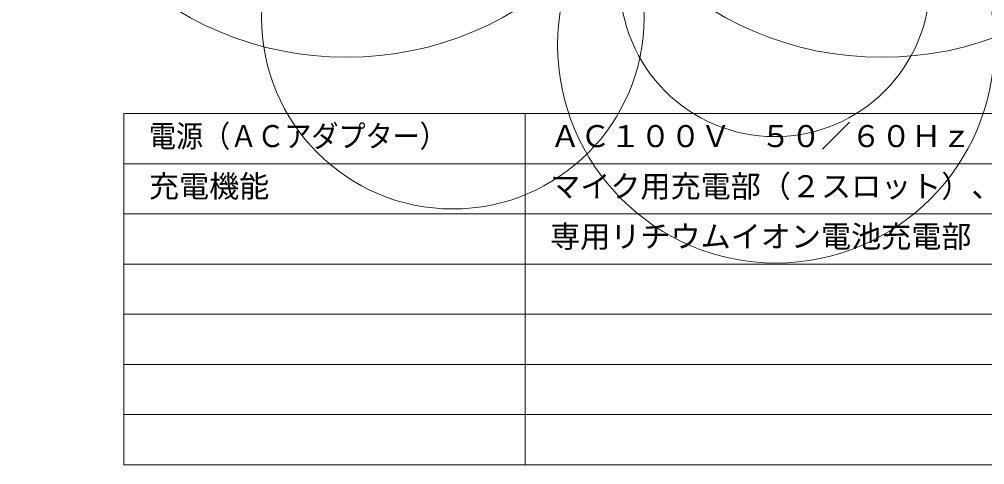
# Model space of a CAD drawing. Units: millimetres, scale not verified. Extents: x -73 to 161, y -57 to 93.
# Drawn here: x -72.9 to 23.3, y -56.5 to -12.1 of the extents above; entities that cross this region are included whole.
import ezdxf
from ezdxf.enums import TextEntityAlignment as Align

# ---------------------------------------------------------------- set-up
doc = ezdxf.new("R2010")
doc.units = ezdxf.units.MM
doc.header["$LTSCALE"] = 0.125
doc.layers.add('0-2_MOJI1', color=7, linetype='Continuous')
doc.layers.add('0-3_WAKU', color=1, linetype='Continuous', lineweight=18)
doc.layers.add('0-6_GAIKEI', color=1, linetype='Continuous', lineweight=18)
doc.styles.add('ＭＳ ゴシック', font='')
doc.styles.get('ＭＳ ゴシック').set_extended_font_data('MS Gothic')

msp = doc.modelspace()

# ---------------------------------------------------------------- linework, layer by layer
at = {"layer": '0-3_WAKU', "color": 4}
for p, q in [((-62.4907, -21.5009), (-62.4907, -56.5009)), ((62.5093, -21.5009), (-62.4907, -21.5009)), ((-22.4907, -56.5009), (-22.4907, -21.5009)), ((-62.4907, -56.5009), (62.5093, -56.5009))]:
    msp.add_line(p, q, dxfattribs=at)
at = {"layer": '0-3_WAKU'}
for p, q in [((-62.4907, -26.5009), (62.5093, -26.5009)), ((-62.4907, -31.5009), (62.5093, -31.5009)), ((-62.4907, -36.5009), (62.5093, -36.5009)), ((-62.4907, -41.5009), (62.5093, -41.5009)), ((-62.4907, -46.5009), (62.5093, -46.5009)), ((-62.4907, -51.5009), (62.5093, -51.5009))]:
    msp.add_line(p, q, dxfattribs=at)
at = {"layer": '0-6_GAIKEI'}
for centre, radius in [((-40.3122, 16.7141), 32.5994), ((13.0735, 16.7141), 32.6009), ((-29.697, -11.939), 19.064), ((2.5149, -14.6338), 21.7594), ((2.4123, -8.3342), 15.459)]:
    msp.add_circle(centre, radius, dxfattribs=at)

# ---------------------------------------------------------------- texts
at = {"layer": '0-2_MOJI1', "style": 'ＭＳ ゴシック', "width": 0.9}
msp.add_text('電源（ＡＣアダプター）', height=2.199, dxfattribs=at).set_placement((-59.9907, -25.5009), align=Align.BOTTOM_LEFT)
at = {"layer": '0-2_MOJI1', "style": 'ＭＳ ゴシック'}
for s, p in [('ＡＣ１００Ｖ\u3000５０／６０Ｈｚ', (-19.9907, -25.5009)), ('充電機能', (-59.9907, -30.5009)), ('マイク用充電部（２スロット）、', (-19.9907, -30.5009)), ('専用リチウムイオン電池充電部（１スロット）', (-19.9907, -35.5009))]:
    msp.add_text(s, height=2.199, dxfattribs=at).set_placement(p, align=Align.BOTTOM_LEFT)

doc.saveas('drawing.dxf')
